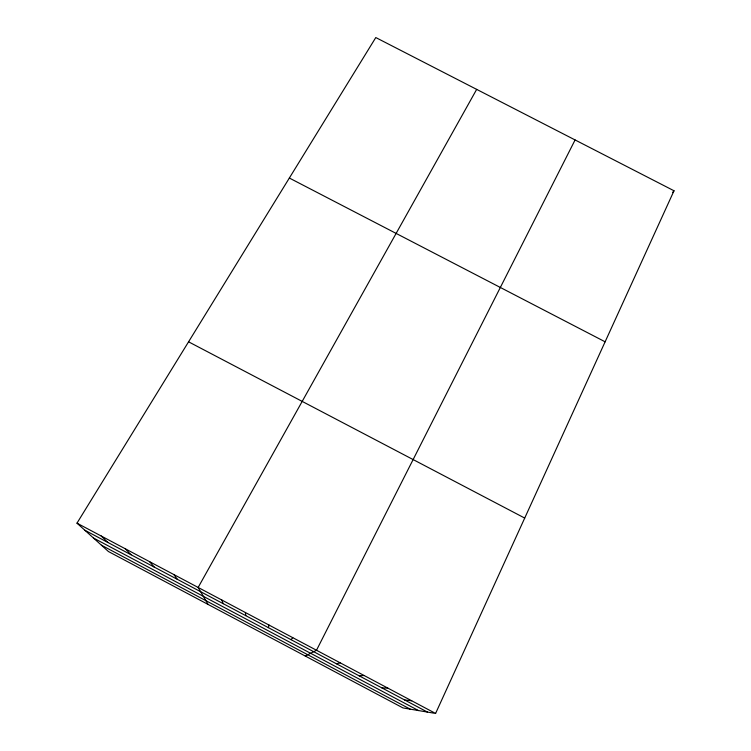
<?xml version="1.0" encoding="UTF-8"?>
<svg xmlns="http://www.w3.org/2000/svg" width="751" height="751" viewBox="0 0 751 751"><rect width="100%" height="100%" fill="white"/><g stroke="black" fill="none" stroke-linecap="round" stroke-linejoin="round"><path stroke-width="1.13" d="M268.389 627.658L269.074 625.085M435.589 713.45L674.013 190.773L375.791 37.55L76.987 523.156L108.416 551.516L403.015 707.94L435.589 713.45L76.987 523.156M575.088 139.949L316.5 650.253L305.291 656.045M476.669 89.378L198.151 587.451L208.074 604.424M672.52 192.519L674.013 190.773M291.031 639.674L292.768 637.665M336.392 663.753L340.259 662.861M359.109 675.806L364.047 675.487M381.855 687.878L387.863 688.123M404.639 699.97L411.708 700.777M289.342 178.034L605.118 341.808M188.567 341.818L524.714 518.077M84.844 530.244L427.441 712.07M93.424 537.988L418.542 710.568M101.404 545.179L410.281 709.169M101.16 535.979L107.947 542.504M125.361 548.821L131.068 554.773M149.59 561.682L154.227 567.071M173.856 574.562L177.414 579.378M221.761 599.983L223.188 603.673M245.399 612.525L245.774 615.66"/></g></svg>
